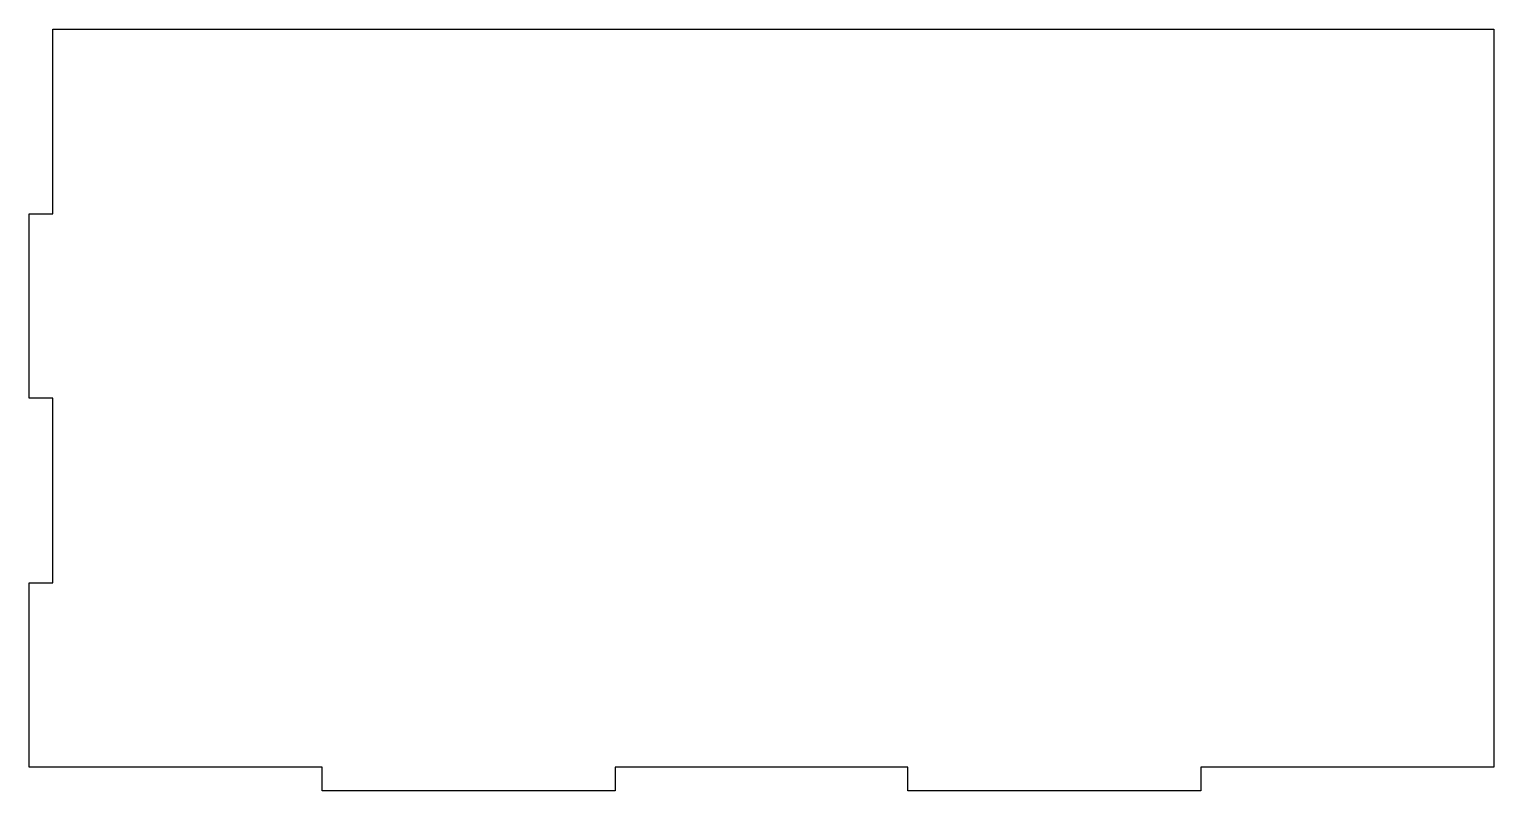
# Model space of a CAD drawing. Header units: millimetres. Extents: x -125 to 125, y 0 to 130.
import ezdxf

# ---------------------------------------------------------------- set-up
doc = ezdxf.new("R2010")
doc.units = ezdxf.units.MM
doc.layers.get('0').update_dxf_attribs({"linetype": 'CONTINUOUS'})

msp = doc.modelspace()

# ---------------------------------------------------------------- linework, layer by layer
msp.add_lwpolyline([(-125, 67), (-125, 98.5), (-121, 98.5), (-121, 130), (125, 130), (125, 4), (75, 4), (75, 0), (25, 0), (25, 4), (-25, 4), (-25, 0), (-75, 0), (-75, 4), (-125, 4), (-125, 35.5), (-121, 35.5), (-121, 67)], close=True)

doc.saveas('drawing.dxf')
